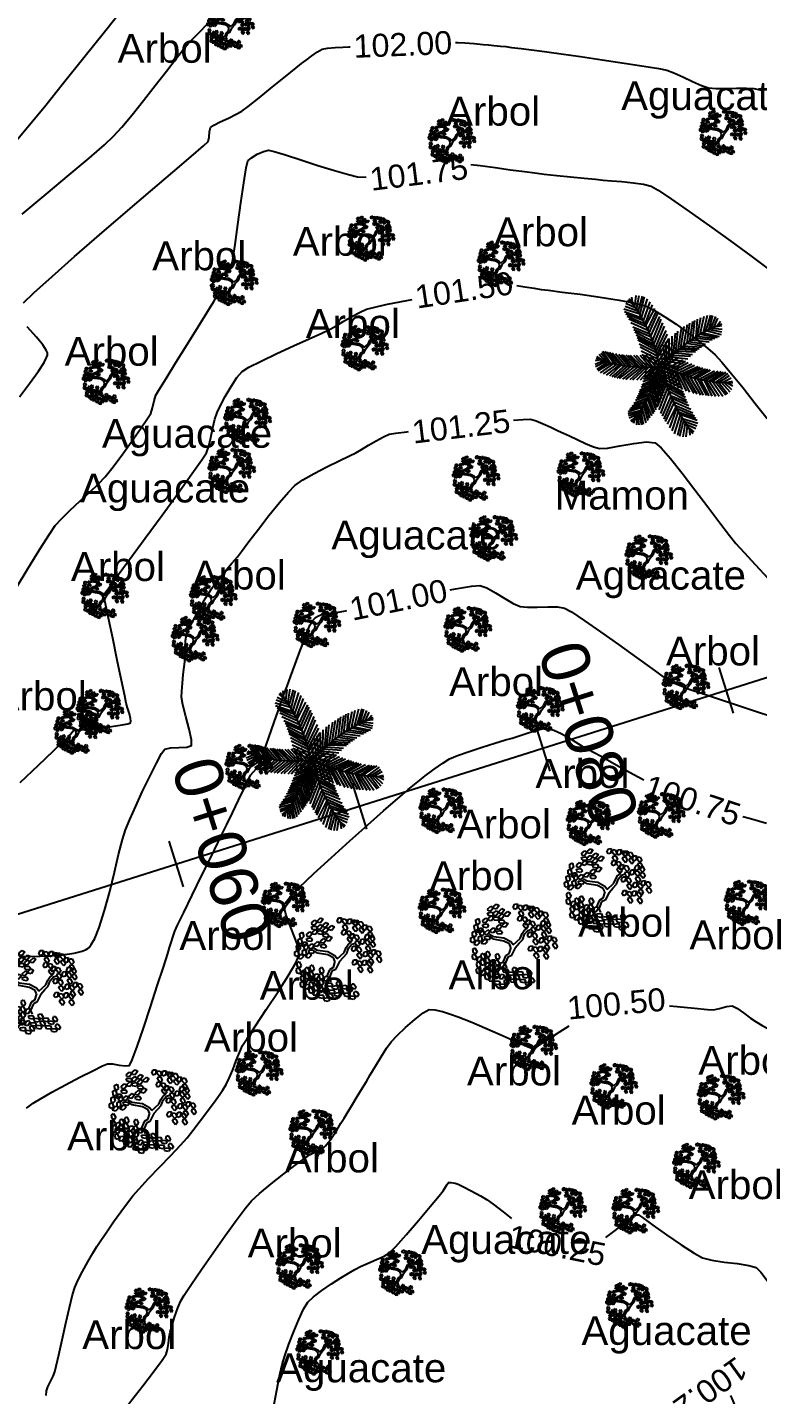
# Model space of a CAD drawing. Header units: millimetres. Extents: x 603733 to 1211550, y 1310999 to 2622648.
# Drawn here: x 603875 to 603913, y 1311126.1 to 1311197.3 of the extents above; entities that cross this region are included whole.
import ezdxf
from ezdxf.enums import TextEntityAlignment as Align

# ---------------------------------------------------------------- set-up
doc = ezdxf.new("R2010")
doc.units = ezdxf.units.MM
for name, color, linetype in [('ALINEACION 1', 4, 'Continuous'), ('ARBOL', 3, 'Continuous'), ('CONT-MJR', 30, 'Continuous'), ('CONT-MNR', 56, 'Continuous'), ('STALBL', 5, 'Continuous'), ('TEXTO ARB', 7, 'Continuous')]:
    doc.layers.add(name, color=color, linetype=linetype)
doc.styles.add('CURVAS DE NIVEL', font='arial.ttf', dxfattribs={"height": 1.2})
doc.styles.add('ESTACION', font='arial.ttf', dxfattribs={"height": 2.5})
doc.styles.add('PI', font='arial.ttf', dxfattribs={"height": 0.4})

# ---------------------------------------------------------------- blocks, each defined once
blk = doc.blocks.new('lbl_tic')
blk.add_line((0, -0.04165), (0, 0.04165))
blk = doc.blocks.new('sta_tic')
blk.add_line((0, -0.04165), (0, 0.04165))
blk = doc.blocks.new('*U82')
at = {"layer": 'CONT-MNR', "elevation": 100.25, "flags": 128}
for points in [[(605754.153, 1311095.441), (605754.171, 1311095.457), (605754.643, 1311095.868), (605754.946, 1311096.172), (605755.158, 1311096.477), (605755.407, 1311096.887), (605755.664, 1311097.337), (605755.896, 1311097.761), (605756.073, 1311098.091), (605756.256, 1311098.459), (605756.5, 1311098.975), (605756.763, 1311099.536), (605757.005, 1311100.044), (605757.184, 1311100.396), (605757.371, 1311100.692), (605757.628, 1311101.065), (605757.904, 1311101.464), (605758.147, 1311101.841), (605758.307, 1311102.146), (605758.408, 1311102.543), (605758.553, 1311103.285), (605758.728, 1311104.242), (605758.914, 1311105.284), (605759.095, 1311106.281), (605759.254, 1311107.102), (605759.374, 1311107.617), (605759.522, 1311108.081), (605759.73, 1311108.68), (605759.975, 1311109.336), (605760.234, 1311109.971), (605760.486, 1311110.507), (605760.707, 1311110.868), (605760.999, 1311111.15), (605761.431, 1311111.479), (605761.933, 1311111.82), (605762.434, 1311112.139), (605762.863, 1311112.4), (605763.149, 1311112.57), (605763.451, 1311112.721), (605763.852, 1311112.896), (605764.282, 1311113.083), (605764.674, 1311113.268), (605764.958, 1311113.439), (605765.281, 1311113.762), (605765.821, 1311114.369), (605766.458, 1311115.11), (605767.073, 1311115.837), (605767.543, 1311116.4), (605767.75, 1311116.652), (605767.833, 1311116.797), (605767.932, 1311116.979), (605768.026, 1311117.089), (605768.171, 1311117.093), (605768.371, 1311117.051), (605768.529, 1311117.005), (605768.764, 1311116.892), (605769.203, 1311116.662), (605769.682, 1311116.401), (605770.038, 1311116.194), (605770.341, 1311115.971), (605770.862, 1311115.567), (605771.306, 1311115.221)], [(605776.213, 1311114.234), (605776.693, 1311114.592), (605777.199, 1311114.988), (605777.575, 1311115.289), (605777.728, 1311115.411), (605777.815, 1311115.418), (605777.902, 1311115.416), (605778.116, 1311115.263), (605778.65, 1311114.881), (605779.366, 1311114.375), (605780.128, 1311113.85), (605780.8, 1311113.412), (605781.244, 1311113.166), (605781.715, 1311113.047), (605782.36, 1311112.955), (605783.048, 1311112.872), (605783.647, 1311112.782), (605784.028, 1311112.665), (605784.276, 1311112.432), (605784.553, 1311112.06), (605784.838, 1311111.64), (605785.113, 1311111.259), (605785.356, 1311111.007), (605785.725, 1311110.828), (605786.364, 1311110.585), (605787.127, 1311110.318), (605787.867, 1311110.069), (605788.439, 1311109.876), (605788.696, 1311109.783), (605788.829, 1311109.68), (605788.984, 1311109.537), (605789.091, 1311109.41), (605789.172, 1311109.221), (605789.259, 1311108.943), (605789.299, 1311108.717), (605789.215, 1311108.441), (605789.002, 1311107.833), (605788.717, 1311107.024), (605788.417, 1311106.145), (605788.161, 1311105.327), (605788.025, 1311104.804), (605787.984, 1311104.533), (605787.991, 1311104.426), (605788.007, 1311104.398), (605788.038, 1311104.38), (605788.139, 1311104.37), (605788.376, 1311104.412), (605788.81, 1311104.551), (605789.456, 1311104.803), (605790.104, 1311105.074), (605790.634, 1311105.29), (605790.924, 1311105.378), (605791.181, 1311105.315), (605791.511, 1311105.178), (605791.841, 1311105.04), (605792.099, 1311104.972), (605792.37, 1311105.024), (605792.791, 1311105.156), (605793.259, 1311105.307), (605793.593, 1311105.401), (605793.785, 1311105.436), (605793.873, 1311105.435), (605793.902, 1311105.426), (605793.93, 1311105.404), (605793.984, 1311105.325), (605794.055, 1311105.136), (605794.143, 1311104.814), (605794.254, 1311104.418), (605794.387, 1311104.191), (605794.673, 1311104.175), (605795.122, 1311104.253), (605795.563, 1311104.357), (605795.828, 1311104.419)]]:
    blk.add_lwpolyline(points, dxfattribs=at)
at = {"layer": 'CONT-MNR', "color": 2, "char_height": 1.2, "attachment_point": 5, "style": 'CURVAS DE NIVEL'}
for insert, rotation in [((605773.674, 1311113.807, 100.25), 348.62126), ((605752.518, 1311093.299, 100.25), 72.6051)]:
    blk.add_mtext('{100.25}', dxfattribs=dict(at, insert=insert, rotation=rotation))
blk = doc.blocks.new('*U83')
at = {"layer": 'CONT-MNR', "elevation": 100.25, "flags": 128}
blk.add_lwpolyline([(605778.978, 1311104.598), (605778.763, 1311104.498), (605778.211, 1311104.263), (605777.693, 1311104.074), (605777.285, 1311103.978), (605776.882, 1311104.012), (605776.287, 1311104.136), (605775.613, 1311104.299), (605774.971, 1311104.448), (605774.554, 1311104.52), (605774.336, 1311104.531), (605774.248, 1311104.51), (605774.225, 1311104.49), (605774.212, 1311104.455), (605774.228, 1311104.349), (605774.337, 1311104.112), (605774.596, 1311103.691), (605775.001, 1311103.086), (605775.369, 1311102.508), (605775.562, 1311102.079), (605775.545, 1311101.63), (605775.426, 1311101.008), (605775.283, 1311100.361), (605775.201, 1311099.925), (605775.185, 1311099.695), (605775.205, 1311099.606), (605775.225, 1311099.585), (605775.256, 1311099.58), (605775.35, 1311099.618), (605775.559, 1311099.774), (605775.928, 1311100.113), (605776.452, 1311100.633), (605776.941, 1311101.108), (605777.283, 1311101.377), (605777.617, 1311101.491), (605778.089, 1311101.599), (605778.589, 1311101.688), (605779.009, 1311101.745), (605779.242, 1311101.758), (605779.474, 1311101.656), (605779.755, 1311101.487), (605779.984, 1311101.394), (605780.249, 1311101.456), (605780.602, 1311101.595), (605780.886, 1311101.715), (605780.923, 1311101.728), (605781.03, 1311101.769), (605781.258, 1311101.857), (605781.636, 1311102.005), (605782.113, 1311102.199), (605782.446, 1311102.354), (605782.737, 1311102.519), (605783.11, 1311102.747), (605783.444, 1311102.992), (605783.618, 1311103.206), (605783.573, 1311103.535), (605783.398, 1311104.172), (605783.136, 1311104.958), (605782.834, 1311105.734), (605782.702, 1311106.013)], dxfattribs=at)
at = {"layer": 'CONT-MNR', "color": 2, "insert": (605781.268, 1311106.114, 100.25), "char_height": 1.2, "attachment_point": 5, "rotation": 215.70769, "style": 'CURVAS DE NIVEL'}
blk.add_mtext('{100.25}', dxfattribs=at)
blk = doc.blocks.new('*U84')
at = {"layer": 'CONT-MJR', "elevation": 100.5, "flags": 128}
for points in [[(605779.516, 1311126.288), (605779.916, 1311126.253), (605780.826, 1311126.165), (605781.501, 1311126.098), (605781.816, 1311126.076), (605782.117, 1311126.148), (605782.488, 1311126.256), (605782.776, 1311126.291), (605783.014, 1311126.168), (605783.366, 1311125.921), (605783.734, 1311125.649), (605784.02, 1311125.449), (605784.339, 1311125.27), (605784.968, 1311124.926), (605785.781, 1311124.484), (605786.649, 1311124.008), (605787.448, 1311123.564), (605788.049, 1311123.217), (605788.325, 1311123.033), (605788.444, 1311122.796), (605788.554, 1311122.449), (605788.668, 1311122.119), (605788.794, 1311121.931), (605789.076, 1311121.95), (605789.531, 1311122.078), (605789.985, 1311122.2), (605790.264, 1311122.198), (605790.348, 1311121.931), (605790.367, 1311121.451), (605790.374, 1311120.933), (605790.424, 1311120.553), (605790.557, 1311120.285), (605790.807, 1311119.865), (605791.129, 1311119.362), (605791.478, 1311118.846), (605791.809, 1311118.389), (605792.077, 1311118.059), (605792.457, 1311117.717), (605793.134, 1311117.165), (605793.983, 1311116.495), (605794.878, 1311115.798), (605795.693, 1311115.166), (605796.303, 1311114.69), (605796.583, 1311114.461), (605796.736, 1311114.274), (605796.921, 1311114.019), (605797.099, 1311113.763), (605797.232, 1311113.572), (605797.363, 1311113.389), (605797.534, 1311113.152), (605797.699, 1311112.92), (605797.816, 1311112.753), (605797.963, 1311112.541), (605798.143, 1311112.276), (605798.277, 1311112.057), (605798.368, 1311111.77), (605798.553, 1311111.139), (605798.81, 1311110.295), (605799.114, 1311109.372), (605799.444, 1311108.5), (605799.711, 1311107.929), (605799.905, 1311107.619), (605800.029, 1311107.484), (605800.089, 1311107.442), (605800.155, 1311107.412), (605800.327, 1311107.372), (605800.673, 1311107.358), (605801.26, 1311107.41), (605802.11, 1311107.555), (605802.984, 1311107.747), (605803.768, 1311107.941), (605804.345, 1311108.092), (605804.601, 1311108.155), (605804.79, 1311108.153), (605805.025, 1311108.141), (605805.213, 1311108.136), (605805.478, 1311108.159), (605805.94, 1311108.206), (605806.407, 1311108.255), (605806.688, 1311108.285)], [(605749.304, 1311097.941), (605749.604, 1311098.404), (605750.029, 1311099.06), (605750.261, 1311099.424), (605750.471, 1311099.749), (605750.742, 1311100.17), (605750.99, 1311100.596), (605751.131, 1311100.939), (605751.136, 1311101.33), (605751.086, 1311102.029), (605751.005, 1311102.869), (605750.917, 1311103.68), (605750.847, 1311104.293), (605750.818, 1311104.541), (605750.819, 1311104.619), (605750.823, 1311104.698), (605750.875, 1311104.827), (605750.95, 1311104.988), (605751.133, 1311105.226), (605751.565, 1311105.783), (605752.125, 1311106.505), (605752.69, 1311107.242), (605753.139, 1311107.841), (605753.349, 1311108.152), (605753.414, 1311108.394), (605753.463, 1311108.721), (605753.504, 1311109.051), (605753.548, 1311109.304), (605753.637, 1311109.618), (605753.784, 1311110.09), (605753.951, 1311110.578), (605754.101, 1311110.942), (605754.284, 1311111.237), (605754.665, 1311111.809), (605755.183, 1311112.57), (605755.781, 1311113.432), (605756.398, 1311114.308), (605756.976, 1311115.109), (605757.454, 1311115.747), (605757.774, 1311116.135), (605758.195, 1311116.523), (605758.797, 1311117.016), (605759.47, 1311117.541), (605760.106, 1311118.021), (605760.596, 1311118.381), (605760.829, 1311118.546), (605761.042, 1311118.651), (605761.31, 1311118.769), (605761.498, 1311118.867), (605761.625, 1311118.994), (605761.771, 1311119.167), (605761.883, 1311119.311), (605762.005, 1311119.496), (605762.212, 1311119.822), (605762.433, 1311120.176), (605762.6, 1311120.445), (605762.756, 1311120.7), (605763.001, 1311121.104), (605763.284, 1311121.571), (605763.554, 1311122.015), (605763.759, 1311122.351), (605763.959, 1311122.689), (605764.223, 1311123.145), (605764.516, 1311123.639), (605764.802, 1311124.091), (605765.046, 1311124.421), (605765.351, 1311124.742), (605765.79, 1311125.159), (605766.274, 1311125.583), (605766.716, 1311125.922), (605767.027, 1311126.088), (605767.316, 1311126.081), (605767.708, 1311125.991), (605768.137, 1311125.855), (605768.537, 1311125.712), (605768.842, 1311125.601), (605769.235, 1311125.442), (605769.915, 1311125.15), (605770.722, 1311124.797), (605771.497, 1311124.455), (605772.081, 1311124.196), (605772.312, 1311124.094), (605772.403, 1311124.078), (605772.448, 1311124.054), (605772.529, 1311124.089), (605772.699, 1311124.204), (605773.146, 1311124.502), (605773.784, 1311124.915), (605774.309, 1311125.243)], [(605746.39, 1311089.498), (605746.392, 1311089.53), (605746.397, 1311089.625), (605746.408, 1311089.829), (605746.426, 1311090.184), (605746.456, 1311090.689), (605746.494, 1311091.172), (605746.538, 1311091.532), (605746.627, 1311091.915), (605746.774, 1311092.457), (605746.892, 1311092.861)]]:
    blk.add_lwpolyline(points, dxfattribs=at)
at = {"layer": 'CONT-MJR', "color": 2, "char_height": 1.2, "attachment_point": 5, "style": 'CURVAS DE NIVEL'}
for insert, rotation in [((605776.756, 1311126.393, 100.5), 5.30049), ((605747.923, 1311095.439, 100.5), 77.6884)]:
    blk.add_mtext('{100.50}', dxfattribs=dict(at, insert=insert, rotation=rotation))
blk = doc.blocks.new('*U86')
at = {"layer": 'CONT-MNR', "elevation": 100.75, "flags": 128}
for points in [[(605747.1, 1311106.003), (605747.118, 1311106.257), (605747.192, 1311106.455), (605747.322, 1311106.734), (605747.459, 1311107.022), (605747.554, 1311107.248), (605747.625, 1311107.535), (605747.758, 1311108.128), (605747.931, 1311108.91), (605748.123, 1311109.767), (605748.31, 1311110.582), (605748.471, 1311111.242), (605748.584, 1311111.63), (605748.75, 1311112), (605748.991, 1311112.465), (605749.265, 1311112.96), (605749.529, 1311113.415), (605749.74, 1311113.764), (605749.945, 1311114.079), (605750.25, 1311114.526), (605750.611, 1311115.043), (605750.986, 1311115.568), (605751.332, 1311116.039), (605751.607, 1311116.395), (605751.939, 1311116.771), (605752.431, 1311117.296), (605753.004, 1311117.898), (605753.58, 1311118.502), (605754.081, 1311119.036), (605754.427, 1311119.425), (605754.73, 1311119.805), (605755.118, 1311120.31), (605755.538, 1311120.871), (605755.938, 1311121.418), (605756.265, 1311121.882), (605756.465, 1311122.193), (605756.624, 1311122.524), (605756.805, 1311122.964), (605756.991, 1311123.441), (605757.167, 1311123.884), (605757.319, 1311124.22), (605757.549, 1311124.589), (605757.987, 1311125.249), (605758.548, 1311126.087), (605759.143, 1311126.99), (605759.685, 1311127.842), (605760.088, 1311128.531), (605760.263, 1311128.943), (605760.2, 1311129.379), (605759.988, 1311129.96), (605759.732, 1311130.587), (605759.565, 1311131.052), (605759.496, 1311131.346), (605759.49, 1311131.503), (605759.501, 1311131.568), (605759.518, 1311131.607), (605759.596, 1311131.722), (605759.815, 1311131.975), (605760.267, 1311132.438), (605761.03, 1311133.171), (605761.933, 1311134.007), (605762.893, 1311134.877), (605763.824, 1311135.709), (605764.644, 1311136.433), (605765.268, 1311136.978), (605765.611, 1311137.273), (605765.934, 1311137.542), (605766.35, 1311137.881), (605766.816, 1311138.25), (605767.288, 1311138.608), (605767.723, 1311138.916), (605768.077, 1311139.133), (605768.498, 1311139.314), (605769.097, 1311139.528), (605769.777, 1311139.749), (605770.442, 1311139.955), (605770.995, 1311140.12), (605771.338, 1311140.222), (605771.654, 1311140.326), (605772.063, 1311140.464), (605772.502, 1311140.6), (605772.908, 1311140.698), (605773.216, 1311140.721), (605773.51, 1311140.632), (605773.881, 1311140.45), (605774.276, 1311140.225), (605774.642, 1311140.005), (605774.927, 1311139.84), (605775.278, 1311139.647), (605775.927, 1311139.289), (605776.749, 1311138.833), (605777.622, 1311138.35), (605778.18, 1311138.042)], [(605783.334, 1311136.139), (605783.736, 1311136.03), (605784.562, 1311135.794)]]:
    blk.add_lwpolyline(points, dxfattribs=at)
at = {"layer": 'CONT-MNR', "color": 2, "insert": (605780.716, 1311136.965, 100.75), "char_height": 1.2, "attachment_point": 5, "rotation": 341.98342, "style": 'CURVAS DE NIVEL'}
blk.add_mtext('{100.75}', dxfattribs=at)
blk = doc.blocks.new('*U88')
at = {"layer": 'CONT-MJR', "elevation": 101, "flags": 128}
for points in [[(605768.113, 1311147.939), (605768.382, 1311147.989), (605769.223, 1311148.125), (605769.656, 1311148.16), (605770.016, 1311148.032), (605770.468, 1311147.783), (605770.948, 1311147.491), (605771.398, 1311147.229), (605771.755, 1311147.074), (605772.136, 1311147.031), (605772.642, 1311147.033), (605773.188, 1311147.048), (605773.69, 1311147.043), (605774.062, 1311146.987), (605774.421, 1311146.784), (605775.078, 1311146.347), (605775.928, 1311145.755), (605776.869, 1311145.086), (605777.796, 1311144.42), (605778.605, 1311143.836), (605779.192, 1311143.414), (605779.453, 1311143.232), (605779.734, 1311143.101), (605780.081, 1311142.956), (605780.255, 1311142.886), (605780.299, 1311142.862), (605780.344, 1311142.837), (605780.593, 1311142.754), (605781.238, 1311142.54), (605782.129, 1311142.244), (605783.117, 1311141.916), (605784.053, 1311141.606), (605784.789, 1311141.362)], [(605746.075, 1311120.965), (605746.432, 1311121.217), (605746.811, 1311121.452), (605747.402, 1311121.787), (605748.112, 1311122.175), (605748.849, 1311122.566), (605749.52, 1311122.911), (605750.031, 1311123.162), (605750.291, 1311123.272), (605750.548, 1311123.264), (605750.892, 1311123.206), (605751.222, 1311123.159), (605751.439, 1311123.185), (605751.574, 1311123.473), (605751.827, 1311124.165), (605752.156, 1311125.127), (605752.521, 1311126.226), (605752.881, 1311127.328), (605753.196, 1311128.301), (605753.423, 1311129.01), (605753.523, 1311129.323), (605753.604, 1311129.586), (605753.703, 1311129.911), (605753.792, 1311130.171), (605753.935, 1311130.476), (605754.26, 1311131.147), (605754.7, 1311132.048), (605755.187, 1311133.046), (605755.658, 1311134.006), (605756.044, 1311134.795), (605756.28, 1311135.279), (605756.495, 1311135.724), (605756.784, 1311136.326), (605757.1, 1311136.984), (605757.395, 1311137.597), (605757.623, 1311138.063), (605757.736, 1311138.282), (605757.865, 1311138.443), (605758.034, 1311138.635), (605758.158, 1311138.797), (605758.248, 1311139.029), (605758.435, 1311139.548), (605758.685, 1311140.254), (605758.963, 1311141.046), (605759.235, 1311141.823), (605759.468, 1311142.484), (605759.627, 1311142.928), (605759.804, 1311143.406), (605760.049, 1311144.059), (605760.317, 1311144.77), (605760.564, 1311145.423), (605760.746, 1311145.902), (605760.818, 1311146.091), (605760.847, 1311146.147), (605760.878, 1311146.203), (605760.978, 1311146.335), (605761.108, 1311146.489), (605761.239, 1311146.568), (605761.379, 1311146.634), (605761.554, 1311146.666), (605761.904, 1311146.721), (605762.294, 1311146.78), (605762.587, 1311146.828), (605762.743, 1311146.86)]]:
    blk.add_lwpolyline(points, dxfattribs=at)
at = {"layer": 'CONT-MJR', "color": 2, "insert": (605765.425, 1311147.414, 101), "char_height": 1.2, "attachment_point": 5, "rotation": 11.50812, "style": 'CURVAS DE NIVEL'}
blk.add_mtext('{101.00}', dxfattribs=at)
blk = doc.blocks.new('*U91')
at = {"layer": 'CONT-MNR', "elevation": 101.25, "flags": 128}
for points in [[(605745.69, 1311128.861), (605746.777, 1311128.869), (605747.834, 1311128.926), (605748.559, 1311129.021), (605748.982, 1311129.128), (605749.19, 1311129.218), (605749.268, 1311129.27), (605749.329, 1311129.324), (605749.448, 1311129.475), (605749.626, 1311129.794), (605749.859, 1311130.366), (605750.139, 1311131.249), (605750.404, 1311132.237), (605750.649, 1311133.24), (605750.871, 1311134.17), (605751.064, 1311134.937), (605751.225, 1311135.452), (605751.447, 1311135.978), (605751.758, 1311136.674), (605752.119, 1311137.453), (605752.49, 1311138.228), (605752.831, 1311138.909), (605753.103, 1311139.411), (605753.266, 1311139.643), (605753.56, 1311139.716), (605753.998, 1311139.734), (605754.418, 1311139.754), (605754.656, 1311139.834), (605754.652, 1311140.124), (605754.535, 1311140.678), (605754.368, 1311141.34), (605754.216, 1311141.95), (605754.142, 1311142.351), (605754.149, 1311142.669), (605754.185, 1311143.085), (605754.235, 1311143.528), (605754.282, 1311143.922), (605754.31, 1311144.194), (605754.322, 1311144.504), (605754.331, 1311144.904), (605754.351, 1311145.301), (605754.396, 1311145.601), (605754.521, 1311145.895), (605754.751, 1311146.347), (605755.019, 1311146.841), (605755.254, 1311147.264), (605755.389, 1311147.5), (605755.536, 1311147.741), (605755.727, 1311148.035), (605755.887, 1311148.267), (605756.082, 1311148.51), (605756.415, 1311148.907), (605756.773, 1311149.332), (605757.044, 1311149.657), (605757.258, 1311149.934), (605757.644, 1311150.442), (605758.141, 1311151.092), (605758.689, 1311151.798), (605759.228, 1311152.471), (605759.699, 1311153.024), (605760.041, 1311153.371), (605760.457, 1311153.655), (605761.043, 1311153.985), (605761.704, 1311154.327), (605762.347, 1311154.644), (605762.879, 1311154.903), (605763.206, 1311155.067), (605763.496, 1311155.235), (605763.867, 1311155.458), (605764.267, 1311155.693), (605764.644, 1311155.897), (605764.946, 1311156.027), (605765.293, 1311156.094), (605765.858, 1311156.163), (605765.946, 1311156.172)], [(605771.405, 1311156.758), (605771.915, 1311156.804), (605772.287, 1311156.808), (605772.583, 1311156.726), (605772.956, 1311156.575), (605773.355, 1311156.392), (605773.725, 1311156.216), (605774.013, 1311156.085), (605774.313, 1311155.946), (605774.712, 1311155.754), (605775.149, 1311155.551), (605775.56, 1311155.381), (605775.884, 1311155.289), (605776.301, 1311155.315), (605776.94, 1311155.427), (605777.66, 1311155.554), (605778.321, 1311155.629), (605778.782, 1311155.581), (605779.087, 1311155.321), (605779.572, 1311154.769), (605780.177, 1311154.013), (605780.845, 1311153.144), (605781.516, 1311152.252), (605782.134, 1311151.428), (605782.638, 1311150.761), (605782.972, 1311150.342), (605783.396, 1311149.869), (605783.985, 1311149.232), (605784.632, 1311148.541)]]:
    blk.add_lwpolyline(points, dxfattribs=at)
at = {"layer": 'CONT-MNR', "color": 2, "insert": (605768.679, 1311156.433, 101.25), "char_height": 1.2, "attachment_point": 5, "rotation": 6.79295, "style": 'CURVAS DE NIVEL'}
blk.add_mtext('{101.25}', dxfattribs=at)
blk = doc.blocks.new('*U95')
at = {"layer": 'CONT-MJR', "elevation": 101.5, "flags": 128}
for points in [[(605771.573, 1311163.765), (605771.999, 1311163.705), (605772.479, 1311163.628), (605772.851, 1311163.568), (605773.225, 1311163.521), (605773.943, 1311163.432), (605774.878, 1311163.312), (605775.906, 1311163.169), (605776.902, 1311163.011), (605777.742, 1311162.849), (605778.301, 1311162.691), (605778.74, 1311162.473), (605779.275, 1311162.149), (605779.862, 1311161.754), (605780.46, 1311161.323), (605781.025, 1311160.891), (605781.517, 1311160.494), (605781.891, 1311160.165), (605782.248, 1311159.783), (605782.752, 1311159.183), (605783.349, 1311158.442), (605783.982, 1311157.638), (605784.598, 1311156.848)], [(605745.753, 1311137.915), (605746.694, 1311138.814), (605747.48, 1311139.563), (605748.025, 1311140.083), (605748.244, 1311140.292), (605748.365, 1311140.431), (605748.51, 1311140.601), (605748.592, 1311140.688), (605748.69, 1311140.667), (605748.79, 1311140.639), (605749.072, 1311140.665), (605749.722, 1311140.731), (605750.501, 1311140.822), (605751.055, 1311140.901), (605751.348, 1311140.958), (605751.457, 1311140.993), (605751.48, 1311141.009), (605751.491, 1311141.032), (605751.5, 1311141.1), (605751.484, 1311141.245), (605751.427, 1311141.486), (605751.336, 1311141.798), (605751.27, 1311142.037), (605751.192, 1311142.411), (605751.023, 1311143.218), (605750.8, 1311144.279), (605750.561, 1311145.417), (605750.343, 1311146.452), (605750.185, 1311147.206), (605750.122, 1311147.5), (605750.086, 1311147.556), (605750.053, 1311147.609), (605750.098, 1311147.683), (605750.275, 1311147.924), (605750.749, 1311148.568), (605751.438, 1311149.506), (605752.258, 1311150.625), (605753.128, 1311151.816), (605753.963, 1311152.968), (605754.681, 1311153.968), (605755.2, 1311154.707), (605755.436, 1311155.072), (605755.554, 1311155.413), (605755.665, 1311155.869), (605755.773, 1311156.365), (605755.88, 1311156.823), (605755.991, 1311157.168), (605756.16, 1311157.523), (605756.417, 1311158.003), (605756.719, 1311158.518), (605757.026, 1311158.978), (605757.295, 1311159.294), (605757.646, 1311159.514), (605758.284, 1311159.84), (605759.096, 1311160.225), (605759.969, 1311160.626), (605760.787, 1311160.996), (605761.436, 1311161.29), (605761.804, 1311161.462), (605762.133, 1311161.645), (605762.552, 1311161.89), (605763.002, 1311162.151), (605763.425, 1311162.381), (605763.763, 1311162.536), (605764.131, 1311162.635), (605764.772, 1311162.776), (605765.58, 1311162.941), (605766.142, 1311163.051)]]:
    blk.add_lwpolyline(points, dxfattribs=at)
at = {"layer": 'CONT-MJR', "color": 2, "insert": (605768.838, 1311163.535, 101.5), "char_height": 1.2, "attachment_point": 5, "rotation": 8.55596, "style": 'CURVAS DE NIVEL'}
blk.add_mtext('{101.50}', dxfattribs=at)
blk = doc.blocks.new('*U97')
at = {"layer": 'CONT-MNR', "elevation": 101.75, "flags": 128}
for points in [[(605745.505, 1311147.975), (605746.163, 1311149.065), (605746.774, 1311150.057), (605747.266, 1311150.832), (605747.57, 1311151.274), (605747.897, 1311151.637), (605748.346, 1311152.075), (605748.857, 1311152.548), (605749.37, 1311153.02), (605749.826, 1311153.453), (605750.166, 1311153.808), (605750.518, 1311154.251), (605750.997, 1311154.893), (605751.52, 1311155.618), (605752.008, 1311156.307), (605752.379, 1311156.846), (605752.551, 1311157.115), (605752.637, 1311157.401), (605752.718, 1311157.768), (605752.8, 1311158.057), (605752.962, 1311158.333), (605753.336, 1311158.94), (605753.852, 1311159.765), (605754.435, 1311160.699), (605755.014, 1311161.628), (605755.517, 1311162.442), (605755.815, 1311162.936), (605755.955, 1311163.176), (605755.998, 1311163.261), (605756.004, 1311163.279), (605755.999, 1311163.304), (605755.964, 1311163.365), (605755.874, 1311163.476), (605755.735, 1311163.632), (605755.649, 1311163.782), (605755.801, 1311163.935), (605756.133, 1311164.194), (605756.491, 1311164.482), (605756.716, 1311164.725), (605756.802, 1311165.103), (605756.926, 1311165.901), (605757.073, 1311166.95), (605757.228, 1311168.079), (605757.375, 1311169.12), (605757.499, 1311169.902), (605757.584, 1311170.257), (605757.776, 1311170.423), (605758.08, 1311170.601), (605758.405, 1311170.747), (605758.658, 1311170.818), (605758.954, 1311170.753), (605759.554, 1311170.569), (605760.35, 1311170.311), (605761.233, 1311170.023), (605762.092, 1311169.751), (605762.818, 1311169.54), (605763.301, 1311169.434), (605763.74, 1311169.417)], [(605769.191, 1311170.076), (605769.668, 1311170.02), (605770.445, 1311169.914), (605771.252, 1311169.799), (605771.978, 1311169.696), (605772.508, 1311169.626), (605773.008, 1311169.572), (605773.659, 1311169.504), (605774.377, 1311169.432), (605775.076, 1311169.361), (605775.669, 1311169.301), (605776.071, 1311169.258), (605776.496, 1311169.22), (605777.047, 1311169.177), (605777.635, 1311169.122), (605778.173, 1311169.046), (605778.574, 1311168.944), (605778.937, 1311168.73), (605779.626, 1311168.267), (605780.547, 1311167.623), (605781.604, 1311166.87), (605782.703, 1311166.076), (605783.75, 1311165.312), (605784.649, 1311164.646)]]:
    blk.add_lwpolyline(points, dxfattribs=at)
at = {"layer": 'CONT-MNR', "color": 2, "insert": (605766.484, 1311169.6, 101.75), "char_height": 1.2, "attachment_point": 5, "rotation": 7.1246, "style": 'CURVAS DE NIVEL'}
blk.add_mtext('{101.75}', dxfattribs=at)
blk = doc.blocks.new('*U98')
at = {"layer": 'CONT-MJR', "elevation": 102, "flags": 128}
for points in [[(605745.715, 1311157.977), (605746.233, 1311158.664), (605746.703, 1311159.317), (605746.991, 1311159.76), (605747.126, 1311160.019), (605747.169, 1311160.148), (605747.175, 1311160.197), (605747.166, 1311160.261), (605747.108, 1311160.411), (605746.934, 1311160.677), (605746.594, 1311161.083), (605746.114, 1311161.616)], [(605745.917, 1311162.871), (605746.457, 1311163.388), (605747.405, 1311164.248), (605748.573, 1311165.278), (605749.874, 1311166.407), (605751.219, 1311167.563), (605752.521, 1311168.676), (605753.692, 1311169.675), (605754.642, 1311170.486), (605755.285, 1311171.041), (605755.533, 1311171.266), (605755.577, 1311171.489), (605755.596, 1311171.784), (605755.647, 1311171.996), (605755.816, 1311172.108), (605756.158, 1311172.282), (605756.577, 1311172.484), (605756.979, 1311172.681), (605757.269, 1311172.843), (605757.602, 1311173.091), (605758.177, 1311173.546), (605758.868, 1311174.102), (605759.551, 1311174.653), (605760.099, 1311175.096), (605760.387, 1311175.324), (605760.615, 1311175.5), (605760.91, 1311175.725), (605761.211, 1311175.935), (605761.456, 1311176.067), (605761.74, 1311176.123), (605762.131, 1311176.156), (605762.531, 1311176.175), (605762.84, 1311176.189), (605762.917, 1311176.193)], [(605768.39, 1311176.411), (605768.503, 1311176.413), (605768.876, 1311176.394), (605769.365, 1311176.358), (605769.823, 1311176.319), (605770.108, 1311176.294), (605770.384, 1311176.267), (605770.726, 1311176.232), (605771.002, 1311176.202), (605771.305, 1311176.165), (605771.808, 1311176.103), (605772.347, 1311176.036), (605772.757, 1311175.982), (605773.132, 1311175.929), (605773.884, 1311175.823), (605774.889, 1311175.68), (605776.023, 1311175.515), (605777.162, 1311175.347), (605778.182, 1311175.191), (605778.961, 1311175.064), (605779.373, 1311174.983), (605779.745, 1311174.842), (605780.214, 1311174.626), (605780.716, 1311174.388), (605781.185, 1311174.18), (605781.556, 1311174.057), (605781.945, 1311174.02), (605782.457, 1311174.02), (605783.009, 1311174.035), (605783.519, 1311174.043), (605783.902, 1311174.021), (605784.312, 1311173.929)]]:
    blk.add_lwpolyline(points, dxfattribs=at)
at = {"layer": 'CONT-MJR', "color": 2, "insert": (605765.653, 1311176.311, 102), "char_height": 1.2, "attachment_point": 5, "rotation": 2.33097, "style": 'CURVAS DE NIVEL'}
blk.add_mtext('{102.00}', dxfattribs=at)
blk = doc.blocks.new('*U99')
at = {"layer": 'CONT-MNR', "elevation": 102.25, "flags": 128}
blk.add_lwpolyline([(605745.846, 1311167.475), (605747.102, 1311168.524), (605748.293, 1311169.523), (605749.332, 1311170.404), (605750.132, 1311171.1), (605750.609, 1311171.543), (605751.035, 1311172.016), (605751.569, 1311172.657), (605752.164, 1311173.4), (605752.777, 1311174.18), (605753.361, 1311174.931), (605753.87, 1311175.588), (605754.26, 1311176.086), (605754.484, 1311176.359), (605754.744, 1311176.633), (605755.088, 1311176.98), (605755.463, 1311177.347)], dxfattribs=at)
blk = doc.blocks.new('*U100')
at = {"layer": 'CONT-MJR', "elevation": 102.5, "flags": 128}
blk.add_lwpolyline([(605745.452, 1311171.19), (605746.137, 1311172.009), (605747.008, 1311173.076), (605748.004, 1311174.311), (605749.064, 1311175.637), (605750.128, 1311176.974), (605751.135, 1311178.245)], dxfattribs=at)
blk = doc.blocks.new('L', base_point=(1.368, 0.591))
for p, q in [((1.275, 0.567), (1.306, 0.592)), ((1.288, 0.517), (1.275, 0.567)), ((1.281, 0.65), (1.312, 0.675)), ((1.294, 0.6), (1.281, 0.65)), ((1.322, 0.591), (1.294, 0.6)), ((1.306, 0.592), (1.336, 0.538)), ((1.312, 0.675), (1.342, 0.621)), ((1.342, 0.621), (1.322, 0.591)), ((1.317, 0.508), (1.288, 0.517)), ((1.336, 0.538), (1.317, 0.508)), ((1.337, 0.489), (1.356, 0.548)), ((1.376, 0.484), (1.337, 0.489)), ((1.356, 0.548), (1.391, 0.554)), ((1.404, 0.527), (1.376, 0.484)), ((1.391, 0.554), (1.404, 0.527))]:
    blk.add_line(p, q)
blk = doc.blocks.new('TREE-11')
for p, q in [((15.2, 14.4), (18.6, 22.5)), ((18.6, 22.5), (21.7, 27.4)), ((21.7, 27.4), (25.2, 29.6)), ((22.4, 21.4), (27.6, 27.7)), ((25.2, 29.6), (26.6, 33.6)), ((27.6, 27.7), (33.5, 29.6)), ((-28.6, 13.3), (-35.2, 17.7)), ((-28.6, 17.4), (-34.8, 21.1)), ((-11.4, 15.2), (-28.6, 17.4)), ((-11.7, 10.3), (-28.6, 13.3)), ((-2.4, 5.5), (-11.7, 10.3)), ((0, 8.9), (-11.4, 15.2)), ((0, 0), (-3.1, -10.3)), ((0, 0), (-2.4, 5.5)), ((3.8, 4.1), (0, 8.9)), ((3.8, 4.1), (15.2, 14.4)), ((7.2, -0.7), (13.8, 6.7)), ((13.8, 6.7), (19.3, 12.6)), ((19.3, 12.6), (22.4, 21.4)), ((-9, -14), (-13.8, -25.9)), ((-5.2, -16.3), (-9.7, -27.7)), ((-3.1, -10.3), (-9, -14)), ((0.7, -13.7), (-5.2, -16.3)), ((7.2, -0.7), (0.7, -13.7)), ((-9.7, -27.7), (-6.9, -33.6))]:
    blk.add_line(p, q)
for p, xscale, yscale, zscale, rotation in [((-25.5, 58.4), 120, 120, 120, 295.0165150851705), ((9.3, 58.4), 119.9999999999999, 119.9999999999999, 119.9999999999999, 190.1248425347957), ((25.5, 56.6), 119.9999999999999, 119.9999999999999, 119.9999999999999, 190.1248425347957), ((36.2, 54.3), 119.9999999999999, 119.9999999999999, 119.9999999999999, 190.1248425347957), ((-48.6, 36.2), 119.9999999999998, 119.9999999999998, 119.9999999999998, 347.8021081598379), ((-33.8, 39.2), 120, 120, 120, 295.0165150851705), ((-16.6, 51), 120, 120, 120, 295.0165150851705), ((-7.2, 46.2), 120, 120, 120, 295.0165150851705), ((16.6, 38.8), 119.9999999999999, 119.9999999999999, 119.9999999999999, 190.1248425347957), ((29.3, 32.2), 119.9999999999999, 119.9999999999999, 119.9999999999999, 190.1248425347957), ((50.4, 46.6), 119.9999999999999, 119.9999999999999, 119.9999999999999, 190.1248425347957), ((54.5, 31), 119.9999999999999, 119.9999999999999, 119.9999999999999, 190.1248425347957), ((-54.2, 15.9), 119.9999999999998, 119.9999999999998, 119.9999999999998, 347.8021081598379), ((-41.7, 17.7), 119.9999999999998, 119.9999999999998, 119.9999999999998, 347.8021081598379), ((-30.7, 19.6), 120, 120, 120, 295.0165150851705), ((-11, 28.5), 120, 120, 120, 295.0165150851705), ((32.8, 12.2), 119.9999999999999, 119.9999999999999, 119.9999999999999, 190.1248425347957), ((46.9, 23.7), 119.9999999999999, 119.9999999999999, 119.9999999999999, 190.1248425347957), ((34.1, -10.3), 119.9999999999999, 119.9999999999999, 119.9999999999999, 190.1248425347957), ((50, -11.1), 119.9999999999999, 119.9999999999999, 119.9999999999999, 190.1248425347957), ((51.7, 3), 119.9999999999999, 119.9999999999999, 119.9999999999999, 190.1248425347957), ((64.9, 5.9), 119.9999999999999, 119.9999999999999, 119.9999999999999, 190.1248425347957), ((-1.4, -34), 119.9999999999998, 119.9999999999998, 119.9999999999998, 66.16076666471409), ((2.1, -45.5), 119.9999999999998, 119.9999999999998, 119.9999999999998, 66.16076666471409), ((22.4, -38.1), 119.9999999999998, 119.9999999999998, 119.9999999999998, 66.16076666471409), ((26.9, -50.6), 119.9999999999998, 119.9999999999998, 119.9999999999998, 66.16076666471409), ((-15.2, -53.6), 119.9999999999998, 119.9999999999998, 119.9999999999998, 66.16076666471409)]:
    blk.add_blockref('L', p, dxfattribs=dict(xscale=xscale, yscale=yscale, zscale=zscale, rotation=rotation))
at = {"xscale": 120, "yscale": 120, "zscale": 120}
for p in [(-52.1, -10.7), (-38.6, -19.6), (-30.7, -16.3), (-14.8, -20), (-45.9, -33.3), (-31.7, -43.2), (-23.8, -38.8), (-15.2, -39.5)]:
    blk.add_blockref('L', p, dxfattribs=at)
blk = doc.blocks.new('TREE-23')
for p, q in [((-23.8, 52.7), (-28, 56.1)), ((-24.1, 53), (-24.8, 58.7)), ((-22.5, 50.9), (-21.4, 59.9)), ((-20.9, 48.6), (-18.9, 60.1)), ((-19.7, 46.7), (-16.1, 59.6)), ((-18.2, 44.3), (-14.5, 59)), ((-16.9, 42.1), (-11.9, 57.4)), ((-18.7, 45), (-31.3, 48.8)), ((-16.6, 41.5), (-30.9, 46.6)), ((-20.1, 47.2), (-30.4, 51.1)), ((-21.6, 49.6), (-29.7, 53.4)), ((-15.3, 39.2), (-9.9, 54.9)), ((-14, 36.6), (-8, 52.4)), ((-13.3, 35.3), (-6, 49.5)), ((-11.7, 32.1), (-4.6, 47.3)), ((-10.5, 29.3), (-3.5, 45.4)), ((-15.5, 39.5), (-29.7, 44.7)), ((-13.8, 36.4), (-28.6, 42.8)), ((-12.6, 34), (-27.3, 40.5)), ((-11.2, 31), (-25.7, 37.5)), ((-10.1, 28.3), (-24.1, 34.2)), ((-9.4, 26.6), (-2, 42.9)), ((-8, 23), (-0.9, 40.7)), ((-6.8, 19.8), (0.6, 37.7)), ((-5.8, 16.6), (1.8, 35)), ((15.4, 17.3), (18.1, 34.6)), ((17.8, 19.2), (20.7, 36.2)), ((20.6, 21.3), (22.6, 37.4)), ((22.8, 22.9), (25, 38.7)), ((25, 24.4), (26.8, 39.6)), ((27.8, 26.2), (28.9, 40.6)), ((28.9, 26.9), (31.8, 41.9)), ((31.2, 28.2), (34.4, 43)), ((33.8, 29.7), (37.2, 44)), ((35.8, 30.8), (39.9, 44)), ((38.2, 31.9), (41.5, 43.7)), ((40, 32.8), (43.9, 42.7)), ((42.4, 33.9), (45.7, 41.4)), ((44.2, 34.7), (49, 35.3)), ((44.5, 34.7), (47.8, 38.9)), ((-9.1, 26), (-23.1, 31.9)), ((-7.8, 22.5), (-22.3, 30.1)), ((-6.8, 19.8), (-21.3, 27.6)), ((-6.1, 17.7), (-20.5, 25.4)), ((-5.3, 15.2), (-19.9, 23.5)), ((-5, 14), (3.3, 31.2)), ((-4.3, 11.4), (4.4, 28.3)), ((-3.7, 9.2), (5.6, 24.6)), ((5.8, 8.4), (5.8, 24.7)), ((7.9, 10.5), (8.1, 26.8)), ((9.4, 11.9), (10.8, 29.2)), ((11.2, 13.6), (12.9, 30.9)), ((13, 15.2), (15.9, 33.1)), ((24.1, 23.8), (38.4, 22)), ((26.6, 25.4), (41.1, 23.6)), ((28.7, 26.7), (43.2, 24.7)), ((31.4, 28.4), (45, 25.7)), ((33.2, 29.4), (46.8, 26.5)), ((36.6, 31.1), (48.2, 28.1)), ((38.7, 32.2), (48.5, 30.2)), ((41, 33.3), (49.1, 32.4)), ((-46.9, 6.2), (-51.7, 11.6)), ((-44.6, 5.5), (-50, 12.7)), ((-42.6, 4.9), (-48.5, 14)), ((-39.3, 4.1), (-46.6, 14.1)), ((-37.5, 3.7), (-44.9, 13.7)), ((-34.7, 3.1), (-43.1, 13.2)), ((-32.5, 2.7), (-41, 12.7)), ((-29.9, 2.3), (-38.3, 12.1)), ((-27.5, 2), (-35.4, 11.6)), ((-25.4, 1.8), (-33.3, 11.4)), ((-4.7, 12.9), (-18.8, 20.2)), ((-4, 10.3), (-18.1, 17.6)), ((-3.4, 7.9), (-17.3, 14.3)), ((-2.9, 5.6), (-16.7, 11.4)), ((-5.5, 1.8), (-13.5, 11.3)), ((-2.9, 2.1), (-10.1, 11.8)), ((-3, 6), (6.5, 21.3)), ((-2.4, 3.5), (7.4, 17.2)), ((-2, 1.1), (8.1, 13.7)), ((1.1, 3.2), (-1.9, 16.2)), ((2.7, 5), (1, 19.6)), ((4.2, 6.7), (3.1, 22)), ((8.7, 11.2), (23.1, 10.2)), ((10.4, 12.9), (24.8, 11.8)), ((12.1, 14.4), (27.2, 13.9)), ((13.9, 16), (28.6, 15.1)), ((15.4, 17.3), (30.3, 16.4)), ((17.4, 18.9), (32.2, 17.8)), ((20.1, 20.9), (33.7, 18.9)), ((21.9, 22.3), (35.6, 20.2)), ((-48.1, 6.6), (-54.9, 3.6)), ((-50.1, 7.3), (-54.8, 6.5)), ((-45.9, 5.9), (-54.5, 1.6)), ((-44.1, 5.3), (-53.5, -0.5)), ((-49.8, 7.2), (-53.4, 9.7)), ((-41.9, 4.7), (-52.6, -1.6)), ((-39.8, 4.2), (-50.7, -3.3)), ((-37.3, 3.6), (-48.3, -4.3)), ((-34.9, 3.1), (-45.9, -5.2)), ((-33.7, 2.9), (-43.2, -6.1)), ((-30.8, 2.4), (-41.1, -6.7)), ((-28.4, 2.1), (-39.4, -7.1)), ((-26, 1.8), (-37.1, -7.7)), ((-22.9, 1.6), (-35.1, -8.1)), ((-20.1, 1.4), (-32.4, -8.5)), ((-22.4, 1.5), (-31.7, 11.2)), ((-17.3, 1.3), (-30, -8.8)), ((-20.1, 1.4), (-29.6, 11)), ((-18.3, 1.4), (-27.6, 10.9)), ((-15.1, 1.3), (-26.6, -9.2)), ((-16.1, 1.3), (-25.9, 10.8)), ((-12.8, 1.4), (-24.2, -9.3)), ((-14.1, 1.3), (-23.1, 10.8)), ((-11.9, 1.4), (-20.9, 10.8)), ((-11, 1.4), (-20.9, -9.4)), ((-9.9, 1.5), (-18.1, 10.9)), ((-8.3, 1.6), (-18.1, -9.4)), ((-2.3, 2.6), (-16.2, 8.7)), ((-8, 1.6), (-15.7, 11.1)), ((-1.7, -0.6), (-15.6, 4.5)), ((-6.2, 1.7), (-14.7, -9.2)), ((-4.3, 1.9), (-11.8, -8.9)), ((-1.1, 5.6), (-11.2, -5)), ((-0.6, 2.9), (-10.5, -9.8)), ((-0.1, 0.6), (-9.8, -13.3)), ((-2.1, 2.2), (-7.9, -8.3)), ((-3, 0.7), (4.5, -7.8)), ((-1.5, -1.6), (8.8, 8.9)), ((-0.9, 4.6), (13, -0.3)), ((-0.3, 1.4), (13.7, -4.5)), ((1.3, 2.4), (3.2, -10.8)), ((1.7, 3.9), (14.9, 1.2)), ((2.1, 2), (13.4, 9.2)), ((3.5, 1.3), (7.1, -13)), ((3.7, 6.1), (17.4, 4.2)), ((4.7, 0.6), (16.8, 7.4)), ((5.4, 0.3), (10, -14.4)), ((5.6, 8.1), (19, 6)), ((7.1, 9.7), (20.9, 8)), ((7.2, -0.6), (19, 6.3)), ((9.2, -1.5), (21.4, 5.1)), ((11.2, -2.4), (24.3, 3.9)), ((13.5, -3.3), (26.5, 3)), ((15.5, -4.1), (29.5, 1.9)), ((17.8, -4.9), (31.2, 1.3)), ((19.7, -5.5), (33.3, 0.7)), ((22.1, -6.3), (35.6, 0)), ((-6, -10.3), (-17.2, -15.3)), ((-5.4, -8.3), (-16.6, -13.4)), ((-4.8, -6.5), (-15.8, -10.8)), ((-4.3, -4.8), (-15.2, -8.6)), ((-3.7, -2.5), (-14.7, -6.6)), ((-3.1, 0), (-14.1, -3.4)), ((0.4, -1.9), (-8.8, -17.3)), ((1.2, -5.1), (-7.9, -20.6)), ((1.8, -7.3), (-6.7, -24.4)), ((-6.3, -11.1), (-0.6, -24.8)), ((-5.6, -9.2), (0.3, -22.6)), ((2.5, -9.9), (-5.6, -27.2)), ((-5.1, -7.5), (1.4, -19.8)), ((-4.4, -5.1), (2.2, -17.3)), ((-3.9, -3.1), (3.1, -14.2)), ((-3.4, -1.3), (3.8, -11.5)), ((0.3, -1.5), (14.2, -7.2)), ((0.9, -3.9), (14.9, -10.1)), ((1.5, -6.2), (15.7, -13.4)), ((2.2, -8.8), (16.4, -15.9)), ((2.9, -11.2), (17.5, -19.3)), ((7.5, -0.7), (13.4, -16)), ((10.2, -1.9), (16.3, -17.1)), ((12.1, -2.7), (19.7, -18.3)), ((14.4, -3.7), (22.3, -19.1)), ((16.7, -4.5), (25.9, -20.1)), ((19.7, -5.5), (28.5, -20.7)), ((22.6, -6.5), (31.5, -21.3)), ((25.4, -7.3), (37.3, -0.4)), ((26, -7.4), (33.7, -21.7)), ((27.6, -7.9), (39.6, -1)), ((28.6, -8.1), (36.3, -22)), ((30.2, -8.5), (42.8, -1.6)), ((31.2, -8.7), (38.3, -22.3)), ((33.1, -9.1), (45.9, -2.1)), ((34.4, -9.4), (40.7, -22.4)), ((35.5, -9.6), (48.3, -2.4)), ((35.8, -9.6), (43.8, -22.6)), ((38.4, -10.1), (46.7, -22.6)), ((38.6, -10.1), (50.3, -2.7)), ((40.7, -10.4), (52.3, -2.8)), ((41.3, -10.5), (49.6, -22.6)), ((43.6, -10.7), (52.2, -21.5)), ((44.4, -10.8), (54.1, -3.8)), ((46.2, -11), (53.6, -20.7)), ((46.8, -11), (55.2, -5.6)), ((48.2, -11.1), (55.4, -19)), ((49.4, -11.2), (56.5, -7.4)), ((52.8, -11.4), (57.6, -10.2)), ((-10.8, -22), (-21.9, -25.9)), ((-10, -20.2), (-21, -24.2)), ((-8.8, -17.6), (-20.3, -22.8)), ((-8, -15.6), (-19.5, -21)), ((-7.3, -14), (-18.8, -19.3)), ((-6.6, -12.1), (-18.2, -17.8)), ((-10.2, -20.7), (-5.3, -33.6)), ((-9, -18), (-4.3, -31.9)), ((-8, -15.6), (-3, -29.7)), ((-7, -13.1), (-2, -27.7)), ((3.3, -12.5), (-4, -31)), ((4.4, -15.7), (-2.8, -33.7)), ((5.6, -18.9), (-1.3, -36.7)), ((3.7, -13.6), (18.2, -21.2)), ((4.4, -15.7), (19, -23.4)), ((5.4, -18.4), (20, -25.8)), ((6.8, -21.9), (20.8, -27.6)), ((50.8, -11.3), (56.7, -17.1)), ((53.1, -11.3), (57.7, -13.9)), ((-16.4, -31.9), (-27.7, -35.2)), ((-15.5, -30.4), (-26.7, -33.8)), ((-14.1, -28), (-25.7, -32.4)), ((-13.1, -26.2), (-24.6, -30.7)), ((-11.9, -24), (-23.3, -28.4)), ((-16.7, -32.3), (-13.5, -44.4)), ((-15.4, -30.2), (-11.8, -42.5)), ((-14.2, -28.2), (-10.3, -40.6)), ((-13.6, -27.2), (-8.6, -38.5)), ((-12.3, -24.8), (-7.4, -36.9)), ((-11.2, -22.7), (-6.5, -35.5)), ((7.1, -22.5), (-0.1, -38.8)), ((8.2, -25.2), (1.4, -41.4)), ((9.5, -27.9), (2.5, -43.2)), ((11.1, -31.1), (4, -45.4)), ((11.8, -32.5), (6, -48.3)), ((7.8, -24.2), (21.9, -30)), ((9, -26.9), (23.5, -33.2)), ((10.4, -29.8), (25.1, -36.2)), ((11.6, -32.2), (26.4, -38.5)), ((-18.2, -34.5), (-28.1, -36.9)), ((-19.3, -36.1), (-27.5, -38.7)), ((-20.7, -37.9), (-27.1, -40.5)), ((-22.5, -40.2), (-25.9, -42.7)), ((-22.7, -40.4), (-23.5, -44.8)), ((-21.4, -38.9), (-20.9, -45.9)), ((-20.1, -37.1), (-19, -46.1)), ((-19.1, -35.8), (-16.8, -45.9)), ((-17.8, -33.9), (-15.5, -45.5)), ((13.2, -35.1), (7.9, -50.8)), ((14.8, -37.9), (9.9, -53.3)), ((16.1, -40), (12.5, -54.8)), ((13.3, -35.3), (27.6, -40.4)), ((17.6, -42.5), (14.2, -55.4)), ((14.4, -37.3), (28.8, -42.2)), ((16.6, -40.8), (29.3, -44.5)), ((18.9, -44.3), (16.9, -55.9)), ((18, -43), (28.4, -46.7)), ((20.5, -46.7), (19.4, -55.7)), ((19.6, -45.3), (27.7, -49)), ((21.8, -48.5), (26, -51.8)), ((22.1, -48.7), (22.8, -54.4))]:
    blk.add_line(p, q)
for centre, radius, start, end in [((-126.2, -21), 126.2, 8.5439, 38.2906), ((88.5, -71.1), 114.7, 110.1895, 139.9362), ((-15.6, 104.5), 103.2, 248.0996, 277.8463), ((-98.3, 21), 97.5, 318.5391, 348.2858), ((123.4, 26.3), 126.2, 189.1509, 218.8976), ((55.8, 103.3), 114.7, 241.292, 271.0387)]:
    blk.add_arc(centre, radius, start, end)

msp = doc.modelspace()

# ---------------------------------------------------------------- linework, layer by layer
at = {"layer": 'ALINEACION 1'}
msp.add_lwpolyline([(603825.576, 1311135.656), (603937.074, 1311170.904)], dxfattribs=at)

# ---------------------------------------------------------------- block references
at = {"layer": 'ARBOL'}
for name, p, xscale, yscale, zscale in [('TREE-11', (603885.524, 1311197.238), 0.017145, 0.017145, 0.017145), ('TREE-11', (603897.032, 1311191.312), 0.017145, 0.017145, 0.017145), ('TREE-11', (603911.138, 1311191.74), 0.017145, 0.017145, 0.017145), ('TREE-11', (603892.826, 1311186.243), 0.017145, 0.017145, 0.017145), ('TREE-11', (603899.592, 1311184.935), 0.017145, 0.017145, 0.017145), ('TREE-11', (603885.708, 1311183.946), 0.017145, 0.017145, 0.017145), ('TREE-23', (603908.053, 1311179.516), 0.0635, 0.0635, 0.0635), ('TREE-11', (603892.498, 1311180.545), 0.017145, 0.017145, 0.017145), ('TREE-11', (603879.046, 1311178.788), 0.017145, 0.017145, 0.017145), ('TREE-11', (603886.405, 1311176.744), 0.017145, 0.017145, 0.017145), ('TREE-11', (603885.582, 1311174.147), 0.017145, 0.017145, 0.017145), ('TREE-11', (603898.289, 1311173.76), 0.017145, 0.017145, 0.017145), ('TREE-11', (603903.744, 1311173.96), 0.017145, 0.017145, 0.017145), ('TREE-11', (603899.211, 1311170.639), 0.017145, 0.017145, 0.017145), ('TREE-11', (603907.274, 1311169.642), 0.017145, 0.017145, 0.017145), ('TREE-11', (603878.978, 1311167.646), 0.017145, 0.017145, 0.017145), ('TREE-11', (603884.622, 1311167.516), 0.017145, 0.017145, 0.017145), ('TREE-11', (603890.014, 1311166.137), 0.017145, 0.017145, 0.017145), ('TREE-11', (603897.861, 1311165.902), 0.017145, 0.017145, 0.017145), ('TREE-11', (603883.678, 1311165.401), 0.017145, 0.017145, 0.017145), ('TREE-11', (603909.206, 1311162.908), 0.017145, 0.017145, 0.017145), ('TREE-11', (603878.729, 1311161.607), 0.017145, 0.017145, 0.017145), ('TREE-23', (603889.91, 1311159.022), 0.0635, 0.0635, 0.0635), ('TREE-11', (603901.63, 1311161.741), 0.017145, 0.017145, 0.017145), ('TREE-11', (603877.58, 1311160.592), 0.017145, 0.017145, 0.017145), ('TREE-11', (603886.466, 1311158.745), 0.017145, 0.017145, 0.017145), ('TREE-11', (603896.558, 1311156.47), 0.017145, 0.017145, 0.017145), ('TREE-11', (603904.223, 1311155.841), 0.017145, 0.017145, 0.017145), ('TREE-11', (603907.923, 1311156.225), 0.017145, 0.017145, 0.017145), ('TREE-11', (603905.066, 1311152.29), 0.03175, 0.03175, 0.03175), ('TREE-11', (603888.351, 1311151.574), 0.017145, 0.017145, 0.017145), ('TREE-11', (603912.443, 1311151.674), 0.017145, 0.017145, 0.017145), ('TREE-11', (603896.52, 1311151.261), 0.017145, 0.017145, 0.017145), ('TREE-11', (603900.186, 1311149.406), 0.03175, 0.03175, 0.03175), ('TREE-11', (603891.035, 1311148.686), 0.03175, 0.03175, 0.03175), ('TREE-11', (603875.515, 1311146.991), 0.03175, 0.03175, 0.03175), ('TREE-11', (603901.284, 1311144.121), 0.017145, 0.017145, 0.017145), ('TREE-11', (603887.01, 1311142.802), 0.017145, 0.017145, 0.017145), ('TREE-11', (603905.452, 1311142.124), 0.017145, 0.017145, 0.017145), ('TREE-11', (603881.393, 1311140.78), 0.03175, 0.03175, 0.03175), ('TREE-11', (603911.036, 1311141.559), 0.017145, 0.017145, 0.017145), ('TREE-11', (603889.794, 1311139.742), 0.017145, 0.017145, 0.017145), ('TREE-11', (603909.748, 1311137.992), 0.017145, 0.017145, 0.017145), ('TREE-11', (603902.799, 1311135.674), 0.017145, 0.017145, 0.017145), ('TREE-11', (603906.592, 1311135.634), 0.017145, 0.017145, 0.017145), ('TREE-11', (603889.121, 1311132.753), 0.017145, 0.017145, 0.017145), ('TREE-11', (603894.459, 1311132.424), 0.017145, 0.017145, 0.017145), ('TREE-11', (603906.264, 1311130.725), 0.017145, 0.017145, 0.017145), ('TREE-11', (603881.274, 1311130.457), 0.017145, 0.017145, 0.017145), ('TREE-11', (603890.159, 1311128.278), 0.017145, 0.017145, 0.017145)]:
    msp.add_blockref(name, p, dxfattribs=dict(at, xscale=xscale, yscale=yscale, zscale=zscale))
at = {"layer": 'CONT-MJR'}
for name in ['*U100', '*U98', '*U95', '*U88', '*U84']:
    msp.add_blockref(name, (-1871.085, 20.076), dxfattribs=at)
at = {"layer": 'CONT-MNR'}
for name in ['*U99', '*U97', '*U91', '*U86', '*U82', '*U83']:
    msp.add_blockref(name, (-1871.085, 20.076), dxfattribs=at)
at = {"layer": 'STALBL', "xscale": 30.01200480192077, "yscale": 30.01200480192077, "zscale": 30.01200480192077, "rotation": 17.54360319507517}
for name, p in [('sta_tic', (603911.39, 1311162.785)), ('lbl_tic', (603901.855, 1311159.77)), ('sta_tic', (603892.321, 1311156.756)), ('lbl_tic', (603882.786, 1311153.742))]:
    msp.add_blockref(name, p, dxfattribs=at)

# ---------------------------------------------------------------- texts
at = {"layer": 'STALBL', "style": 'ESTACION'}
for s, p in [('0+080', (603902.332, 1311159.921)), ('0+060', (603883.262, 1311153.892))]:
    msp.add_text(s, height=2.5, rotation=287.5436, dxfattribs=at).set_placement(p, align=Align.BOTTOM_CENTER)
at = {"layer": 'TEXTO ARB', "style": 'PI'}
for s, p in [('Arbol', (603879.732, 1311195.438)), ('Aguacate', (603905.922, 1311192.976)), ('Arbol', (603896.817, 1311192.169)), ('Arbol', (603899.304, 1311185.89)), ('Arbol', (603888.844, 1311185.396)), ('Arbol', (603881.533, 1311184.642)), ('Arbol', (603889.521, 1311181.118)), ('Arbol', (603876.977, 1311179.674)), ('Aguacate', (603878.915, 1311175.403)), ('Aguacate', (603877.777, 1311172.557)), ('Mamon', (603902.462, 1311172.189)), ('Aguacate', (603890.848, 1311170.111)), ('Arbol', (603877.303, 1311168.471)), ('Arbol', (603883.587, 1311168.027, 101.25)), ('Aguacate', (603903.56, 1311168.023)), ('Arbol', (603908.25, 1311164.075)), ('Arbol', (603896.968, 1311162.48)), ('Arbol', (603873.238, 1311161.74)), ('Arbol', (603901.464, 1311157.702)), ('Arbol', (603897.375, 1311155.075)), ('Arbol', (603895.974, 1311152.382)), ('Arbol', (603903.682, 1311149.957)), ('Arbol', (603882.944, 1311149.275)), ('Arbol', (603909.476, 1311149.308)), ('Arbol', (603896.946, 1311147.225)), ('Arbol', (603887.123, 1311146.681)), ('Arbol', (603884.225, 1311143.975)), ('Arbol', (603909.933, 1311142.773)), ('Arbol', (603897.899, 1311142.218)), ('Arbol', (603903.346, 1311140.184)), ('Arbol', (603877.102, 1311138.838)), ('Arbol', (603888.431, 1311137.693)), ('Arbol', (603909.434, 1311136.303)), ('Arbol', (603886.496, 1311133.267)), ('Aguacate', (603895.524, 1311133.453)), ('Arbol', (603877.892, 1311128.502)), ('Aguacate', (603903.856, 1311128.711)), ('Aguacate', (603887.974, 1311126.772))]:
    msp.add_text(s, height=1.5, dxfattribs=at).set_placement(p)

doc.saveas('drawing.dxf')
